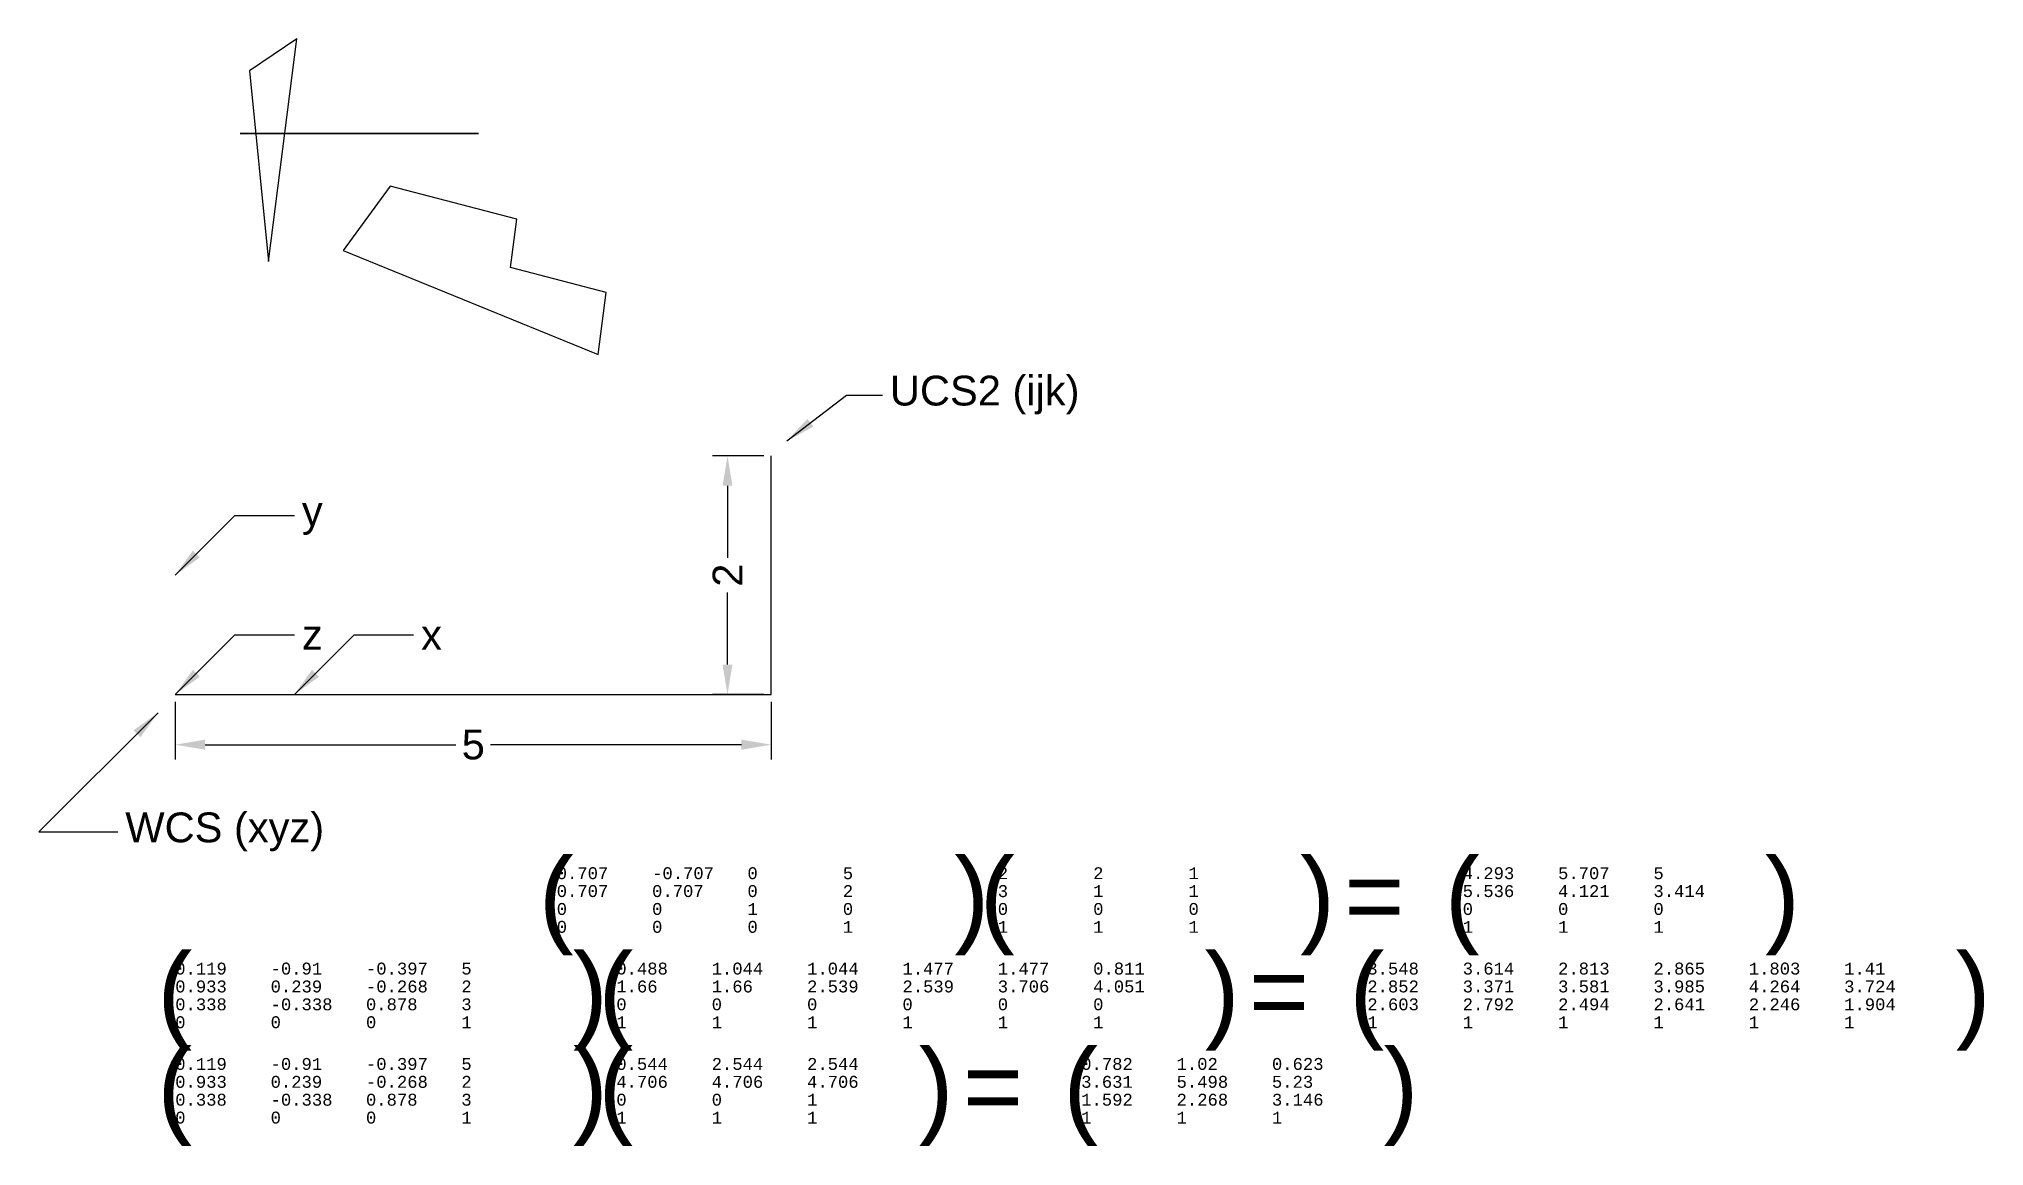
# Model space of a CAD drawing. Header units: inches. Extents: x -1.1 to 15.2, y -3.8 to 5.5.
import ezdxf

# ---------------------------------------------------------------- set-up
doc = ezdxf.new("R2010")
doc.units = ezdxf.units.IN
doc.header["$MEASUREMENT"] = 0
doc.header["$PDMODE"] = 3
for name, color, linetype in [('Shape3ToXform', 7, 'Continuous'), ('UCS 2', 7, 'Continuous'), ('WCS', 7, 'Continuous')]:
    doc.layers.add(name, color=color, linetype=linetype)
doc.styles.add('Monotxt', font='monotxt.shx')
doc.styles.get("Standard").update_dxf_attribs({"font": 'arial.ttf'})
doc.dimstyles.new('ISO-25', dxfattribs={"dimtxt": 2.5, "dimasz": 2.5, "dimexe": 1.25, "dimexo": 0.625, "dimtad": 0, "dimdec": 1, "dimdsep": 46, "dimtxsty": 'Standard', "dimcen": 2.5, "dimclrd": 1, "dimclre": 1, "dimclrt": 3, "dimadec": 0, "dimazin": 0, "dimtfac": 1, "dimtmove": 0, "dimatfit": 3, "dimfxl": 1, "dimarcsym": 0})

# ---------------------------------------------------------------- blocks, each defined once
blk = doc.blocks.new('*D2')
at = {"layer": 'Defpoints', "color": 1, "lineweight": -2, "transparency": 16777216}
for p, q in [((0, -0.062), (0, -0.547)), ((5, -0.062), (5, -0.547)), ((0.25, -0.422), (2.355, -0.422)), ((4.75, -0.422), (2.645, -0.422))]:
    blk.add_line(p, q, dxfattribs=at)
at = {"layer": 'Defpoints', "color": 0, "transparency": 16777216}
for p in [(0, 0), (5, 0), (5, -0.422)]:
    blk.add_point(p, dxfattribs=at)
at = {"layer": 'Defpoints', "color": 1, "transparency": 16777216}
for points in [[(0.25, -0.38), (0.25, -0.464), (0, -0.422)], [(4.75, -0.38), (4.75, -0.464), (5, -0.422)]]:
    blk.add_solid(points, dxfattribs=at)
at = {"layer": 'Defpoints', "color": 3, "transparency": 16777216, "insert": (2.5, -0.422), "char_height": 0.25, "attachment_point": 5}
blk.add_mtext('5', dxfattribs=at)
blk = doc.blocks.new('*D3')
at = {"layer": 'Defpoints', "color": 1, "lineweight": -2, "transparency": 16777216}
for p, q in [((4.938, 2), (4.508, 2)), ((4.633, 1.75), (4.633, 1.145)), ((4.633, 0.25), (4.633, 0.855)), ((4.938, 0), (4.508, 0))]:
    blk.add_line(p, q, dxfattribs=at)
at = {"layer": 'Defpoints', "color": 0, "transparency": 16777216}
for p in [(4.633, 2), (5, 2), (5, 0)]:
    blk.add_point(p, dxfattribs=at)
at = {"layer": 'Defpoints', "color": 1, "transparency": 16777216}
for points in [[(4.591, 1.75), (4.674, 1.75), (4.633, 2)], [(4.591, 0.25), (4.674, 0.25), (4.633, 0)]]:
    blk.add_solid(points, dxfattribs=at)
at = {"layer": 'Defpoints', "color": 3, "transparency": 16777216, "insert": (4.633, 1), "char_height": 0.25, "attachment_point": 5, "rotation": 90}
blk.add_mtext('2', dxfattribs=at)

msp = doc.modelspace()

# ---------------------------------------------------------------- linework, layer by layer
at = {"ltscale": 0.02}
for p, q in [((1.01994, 5.49805, 2.26839), (0.62326, 5.23036, 3.14645)), ((0.7817, 3.63117, 1.59162), (1.01994, 5.49805, 2.26839)), ((0.62326, 5.23036, 3.14645), (0.7817, 3.63117, 1.59162)), ((1.8031, 4.26376, 2.2459), (1.40966, 3.72439, 1.90373)), ((2.865, 3.98513, 2.64068), (1.8031, 4.26376, 2.2459)), ((2.81345, 3.58119, 2.49425), (2.865, 3.98513, 2.64068)), ((1.40966, 3.72439, 1.90373), (3.54752, 2.85162, 2.60345)), ((3.61382, 3.37118, 2.7918), (2.81345, 3.58119, 2.49425)), ((3.54752, 2.85162, 2.60345), (3.61382, 3.37118, 2.7918))]:
    msp.add_line(p, q, dxfattribs=at)
at = {"layer": 'Defpoints', "color": 3}
msp.add_line((5, 0), (5, 2), dxfattribs=at)
at = {"layer": 'Defpoints', "color": 1}
msp.add_line((0, 0), (5, 0), dxfattribs=at)
at = {"layer": 'Shape3ToXform', "ltscale": 0.02, "extrusion": (0, -1, -2.22045e-16), "elevation": -4.70563}
msp.add_lwpolyline([(0.54354, 0), (2.54354, 0), (2.54354, 1)], close=True, dxfattribs=at)
at = {"layer": 'UCS 2', "color": 5, "ltscale": 0.02}
msp.add_line((5, 2), (5, 2, 3), dxfattribs=at)

# ---------------------------------------------------------------- texts
at = {"ltscale": 0.02, "style": 'Monotxt'}
for s, height, p in [('(', 0.6, (2.96, -2)), ('0.707', 0.1, (3.2, -1.55)), ('-0.707', 0.1, (4, -1.55)), ('0', 0.1, (4.8, -1.55)), ('5', 0.1, (5.6, -1.55)), (')', 0.6, (6.4, -2)), ('(', 0.6, (6.66, -2)), ('2', 0.1, (6.9, -1.55)), ('2', 0.1, (7.7, -1.55)), ('1', 0.1, (8.5, -1.55)), (')', 0.6, (9.3, -2)), ('(', 0.6, (10.56, -2)), ('4.293', 0.1, (10.8, -1.55)), ('5.707', 0.1, (11.6, -1.55)), ('5', 0.1, (12.4, -1.55)), (')', 0.6, (13.2, -2)), ('0.707', 0.1, (3.2, -1.7)), ('0.707', 0.1, (4, -1.7)), ('0', 0.1, (4.8, -1.7)), ('2', 0.1, (5.6, -1.7)), ('3', 0.1, (6.9, -1.7)), ('1', 0.1, (7.7, -1.7)), ('1', 0.1, (8.5, -1.7)), ('=', 0.6, (9.8, -2)), ('5.536', 0.1, (10.8, -1.7)), ('4.121', 0.1, (11.6, -1.7)), ('3.414', 0.1, (12.4, -1.7)), ('0', 0.1, (3.2, -1.85)), ('0', 0.1, (4, -1.85)), ('1', 0.1, (4.8, -1.85)), ('0', 0.1, (5.6, -1.85)), ('0', 0.1, (6.9, -1.85)), ('0', 0.1, (7.7, -1.85)), ('0', 0.1, (8.5, -1.85)), ('0', 0.1, (10.8, -1.85)), ('0', 0.1, (11.6, -1.85)), ('0', 0.1, (12.4, -1.85)), ('0', 0.1, (3.2, -2)), ('0', 0.1, (4, -2)), ('0', 0.1, (4.8, -2)), ('1', 0.1, (5.6, -2)), ('1', 0.1, (6.9, -2)), ('1', 0.1, (7.7, -2)), ('1', 0.1, (8.5, -2)), ('1', 0.1, (10.8, -2)), ('1', 0.1, (11.6, -2)), ('1', 0.1, (12.4, -2)), ('(', 0.6, (-0.24, -2.8)), ('0.119', 0.1, (0, -2.35)), ('-0.91', 0.1, (0.8, -2.35)), ('-0.397', 0.1, (1.6, -2.35)), ('5', 0.1, (2.4, -2.35)), (')', 0.6, (3.2, -2.8)), ('(', 0.6, (3.46, -2.8)), ('0.488', 0.1, (3.7, -2.35)), ('1.044', 0.1, (4.5, -2.35)), ('1.044', 0.1, (5.3, -2.35)), ('1.477', 0.1, (6.1, -2.35)), ('1.477', 0.1, (6.9, -2.35)), ('0.811', 0.1, (7.7, -2.35)), (')', 0.6, (8.5, -2.8)), ('(', 0.6, (9.76, -2.8)), ('3.548', 0.1, (10, -2.35)), ('3.614', 0.1, (10.8, -2.35)), ('2.813', 0.1, (11.6, -2.35)), ('2.865', 0.1, (12.4, -2.35)), ('1.803', 0.1, (13.2, -2.35)), ('1.41', 0.1, (14, -2.35)), (')', 0.6, (14.8, -2.8)), ('0.933', 0.1, (0, -2.5)), ('0.239', 0.1, (0.8, -2.5)), ('-0.268', 0.1, (1.6, -2.5)), ('2', 0.1, (2.4, -2.5)), ('1.66', 0.1, (3.7, -2.5)), ('1.66', 0.1, (4.5, -2.5)), ('2.539', 0.1, (5.3, -2.5)), ('2.539', 0.1, (6.1, -2.5)), ('3.706', 0.1, (6.9, -2.5)), ('4.051', 0.1, (7.7, -2.5)), ('=', 0.6, (9, -2.8)), ('2.852', 0.1, (10, -2.5)), ('3.371', 0.1, (10.8, -2.5)), ('3.581', 0.1, (11.6, -2.5)), ('3.985', 0.1, (12.4, -2.5)), ('4.264', 0.1, (13.2, -2.5)), ('3.724', 0.1, (14, -2.5)), ('0.338', 0.1, (0, -2.65)), ('-0.338', 0.1, (0.8, -2.65)), ('0.878', 0.1, (1.6, -2.65)), ('3', 0.1, (2.4, -2.65)), ('0', 0.1, (3.7, -2.65)), ('0', 0.1, (4.5, -2.65)), ('0', 0.1, (5.3, -2.65)), ('0', 0.1, (6.1, -2.65)), ('0', 0.1, (6.9, -2.65)), ('0', 0.1, (7.7, -2.65)), ('2.603', 0.1, (10, -2.65)), ('2.792', 0.1, (10.8, -2.65)), ('2.494', 0.1, (11.6, -2.65)), ('2.641', 0.1, (12.4, -2.65)), ('2.246', 0.1, (13.2, -2.65)), ('1.904', 0.1, (14, -2.65)), ('0', 0.1, (0, -2.8)), ('0', 0.1, (0.8, -2.8)), ('0', 0.1, (1.6, -2.8)), ('1', 0.1, (2.4, -2.8)), ('1', 0.1, (3.7, -2.8)), ('1', 0.1, (4.5, -2.8)), ('1', 0.1, (5.3, -2.8)), ('1', 0.1, (6.1, -2.8)), ('1', 0.1, (6.9, -2.8)), ('1', 0.1, (7.7, -2.8)), ('1', 0.1, (10, -2.8)), ('1', 0.1, (10.8, -2.8)), ('1', 0.1, (11.6, -2.8)), ('1', 0.1, (12.4, -2.8)), ('1', 0.1, (13.2, -2.8)), ('1', 0.1, (14, -2.8)), ('(', 0.6, (-0.24, -3.6)), ('0.119', 0.1, (0, -3.15)), ('-0.91', 0.1, (0.8, -3.15)), ('-0.397', 0.1, (1.6, -3.15)), ('5', 0.1, (2.4, -3.15)), (')', 0.6, (3.2, -3.6)), ('(', 0.6, (3.46, -3.6)), ('0.544', 0.1, (3.7, -3.15)), ('2.544', 0.1, (4.5, -3.15)), ('2.544', 0.1, (5.3, -3.15)), (')', 0.6, (6.1, -3.6)), ('(', 0.6, (7.36, -3.6)), ('0.782', 0.1, (7.6, -3.15)), ('1.02', 0.1, (8.4, -3.15)), ('0.623', 0.1, (9.2, -3.15)), (')', 0.6, (10, -3.6)), ('0.933', 0.1, (0, -3.3)), ('0.239', 0.1, (0.8, -3.3)), ('-0.268', 0.1, (1.6, -3.3)), ('2', 0.1, (2.4, -3.3)), ('4.706', 0.1, (3.7, -3.3)), ('4.706', 0.1, (4.5, -3.3)), ('4.706', 0.1, (5.3, -3.3)), ('=', 0.6, (6.6, -3.6)), ('3.631', 0.1, (7.6, -3.3)), ('5.498', 0.1, (8.4, -3.3)), ('5.23', 0.1, (9.2, -3.3)), ('0.338', 0.1, (0, -3.45)), ('-0.338', 0.1, (0.8, -3.45)), ('0.878', 0.1, (1.6, -3.45)), ('3', 0.1, (2.4, -3.45)), ('0', 0.1, (3.7, -3.45)), ('0', 0.1, (4.5, -3.45)), ('1', 0.1, (5.3, -3.45)), ('1.592', 0.1, (7.6, -3.45)), ('2.268', 0.1, (8.4, -3.45)), ('3.146', 0.1, (9.2, -3.45)), ('0', 0.1, (0, -3.6)), ('0', 0.1, (0.8, -3.6)), ('0', 0.1, (1.6, -3.6)), ('1', 0.1, (2.4, -3.6)), ('1', 0.1, (3.7, -3.6)), ('1', 0.1, (4.5, -3.6)), ('1', 0.1, (5.3, -3.6)), ('1', 0.1, (7.6, -3.6)), ('1', 0.1, (8.4, -3.6)), ('1', 0.1, (9.2, -3.6))]:
    msp.add_text(s, height=height, dxfattribs=at).set_placement(p)
at = {"layer": 'Defpoints', "color": 3, "insert": (-0.41901, -1.1535), "char_height": 0.25, "attachment_point": 4}
msp.add_mtext('WCS (xyz)', dxfattribs=at)
at = {"layer": 'UCS 2', "color": 3, "ltscale": 0.02, "insert": (5.99485, 2.51045, 3), "char_height": 0.25, "attachment_point": 4}
msp.add_mtext('UCS2 (ijk)', dxfattribs=at)
at = {"layer": 'WCS', "color": 3, "ltscale": 0.02, "char_height": 0.25, "attachment_point": 4}
for s, insert in [('y', (1.0625, 1.5)), ('z', (1.0625, 0.5, 1)), ('x', (2.0625, 0.5))]:
    msp.add_mtext(s, dxfattribs=dict(at, insert=insert))

# ---------------------------------------------------------------- dimensions: what is measured, and where the dimension line sits
at = {"layer": 'Defpoints'}
for p1, p2, distance, picture, middle in [((5, 0), (5, 2), 0.36743, '*D3', (4.63257, 1)), ((0, 0), (5, 0), -0.42191, '*D2', (2.5, -0.42191))]:
    dim = msp.add_aligned_dim(p1=p1, p2=p2, distance=distance, dimstyle='ISO-25', override={"dimscale": 0.1, "dimdec": 4, "dimtdec": 4}, dxfattribs=at)
    dim.commit()
    dim.dimension.update_dxf_attribs({"geometry": picture, "text_midpoint": middle})

# ---------------------------------------------------------------- leaders
at = {"layer": 'Defpoints', "annotation_type": 0, "has_hookline": 1, "hookline_direction": 0, "text_width": 1.65143}
msp.add_leader([(-0.14375, -0.1535), (-1.14375, -1.1535), (-0.48151, -1.1535)], dimstyle='ISO-25', override={"dimscale": 0.1, "dimdec": 4, "dimtdec": 4}, dxfattribs=at)
at = {"layer": 'UCS 2', "ltscale": 0.02, "annotation_type": 0, "has_hookline": 1, "hookline_direction": 0, "text_width": 1.55099}
msp.add_leader([(5.13009, 2.12578, 3), (5.6316, 2.51045, 3), (5.93235, 2.51045, 3)], dimstyle='ISO-25', override={"dimscale": 0.1, "dimdec": 4, "dimtdec": 4}, dxfattribs=at)
at = {"layer": 'WCS', "ltscale": 0.02, "annotation_type": 0, "has_hookline": 1, "hookline_direction": 0}
for points, text_width in [([(0, 1), (0.5, 1.5), (1, 1.5)], 0.16593), ([(0, 0, 1), (0.5, 0.5, 1), (1, 0.5, 1)], 0.1603), ([(1, 0), (1.5, 0.5), (2, 0.5)], 0.16951)]:
    msp.add_leader(points, dimstyle='ISO-25', override={"dimscale": 0.1, "dimdec": 4, "dimtdec": 4}, dxfattribs=dict(at, text_width=text_width))

doc.saveas('drawing.dxf')
